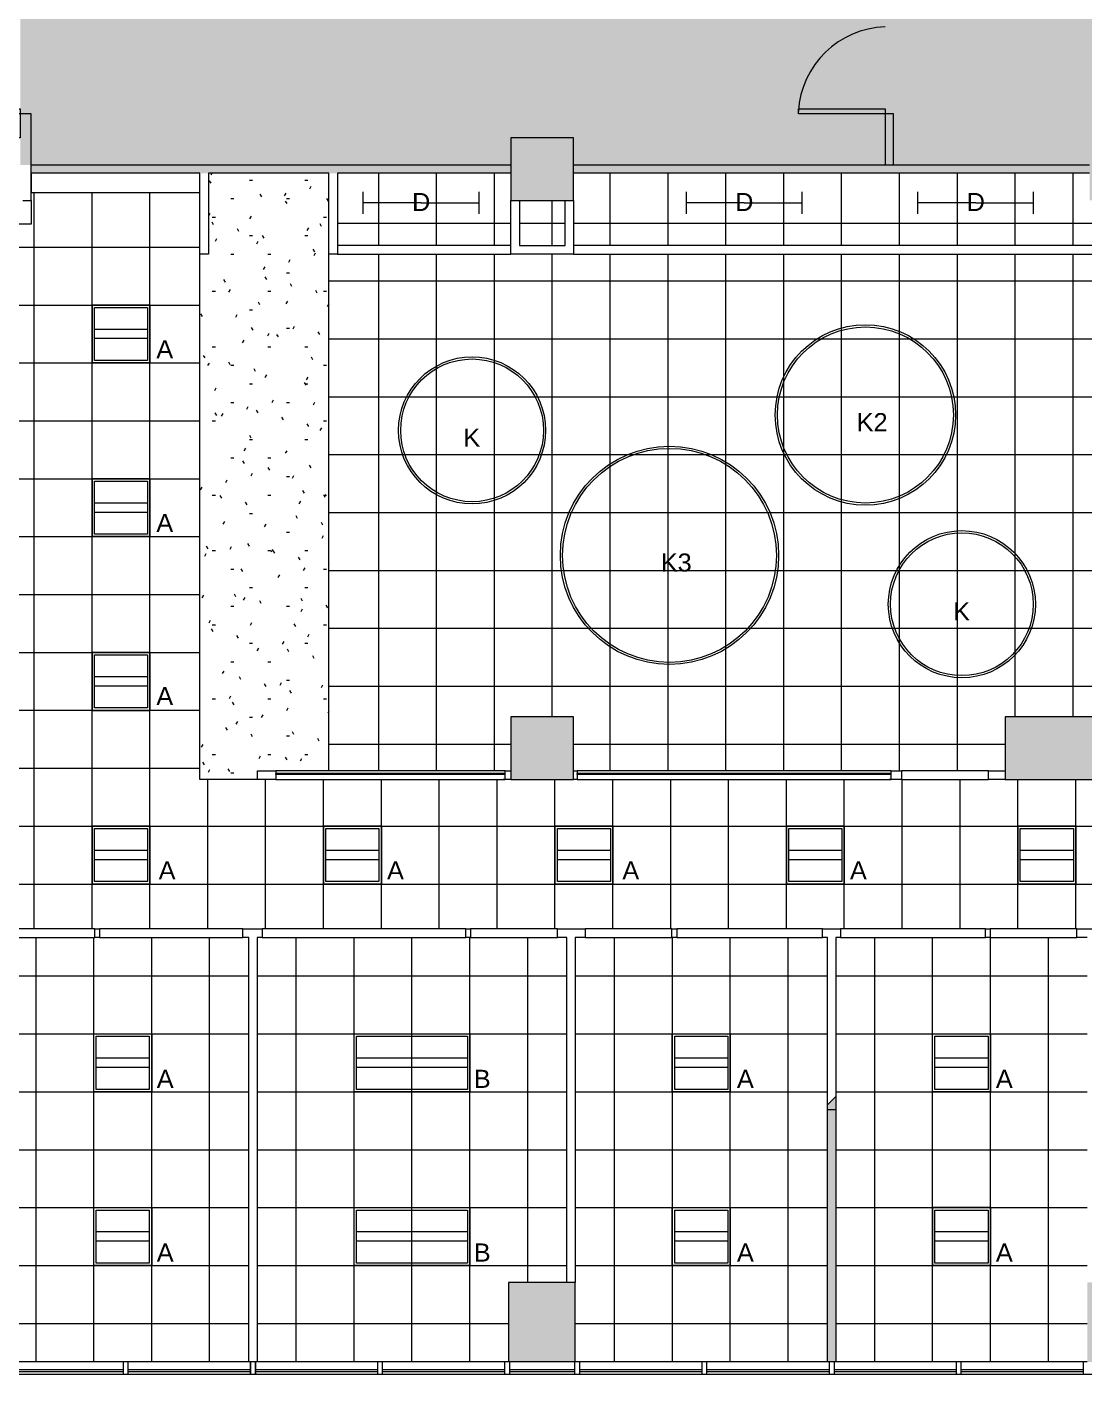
# Model space of a CAD drawing. Header units: inches. Extents: x -1086 to 2773, y -541 to 533.
# Drawn here: x 399 to 838, y -541 to 17 of the extents above; entities that cross this region are included whole.
import ezdxf

# ---------------------------------------------------------------- set-up
doc = ezdxf.new("R2010")
doc.units = ezdxf.units.IN
doc.header["$MEASUREMENT"] = 0
for name, color, linetype, lineweight in [('A-CLNG', 13, 'Continuous', 9), ('A-CLNG-PATT', 13, 'Continuous', 9), ('A-DETL-GENF', 92, 'Continuous', 9), ('A-DETL-MBND', 5, 'Continuous', 9), ('A-GLAZ', 151, 'Continuous', 9), ('A-GLAZ-EXST', 7, 'Continuous', 9), ('A-WALL-PATT', 111, 'Continuous', 13), ('Bb-col', 7, 'Continuous', 9), ('Bb-cor', 7, 'Continuous', 9), ('Bb-dmiz', 7, 'Continuous', 9), ('BB-Wall', 7, 'Continuous', 9), ('CAD background - for revit_dwg _2_', 8, 'Continuous', 9), ('E-LITE-EQPM', 33, 'Continuous', 9), ('E-LITE-EQPM-IDEN', 33, 'Continuous', 9), ('G-ANNO-TEXT', 231, 'Continuous', 9), ('I-WALL', 2, 'Continuous', 13), ('Mullion', 7, 'Continuous', 9), ('Q-CASE', 31, 'Continuous', 9)]:
    doc.layers.add(name, color=color, linetype=linetype, lineweight=lineweight)
doc.styles.add('Arial', font='arial.ttf', dxfattribs={"height": 7.5})

# ---------------------------------------------------------------- blocks, each defined once
blk = doc.blocks.new('CAD background - for revit_dwg _2_-1679633-Reflected Ceiling Plan')
at = {"lineweight": 9}
h = blk.add_hatch(color=256, dxfattribs=at)
h.paths.add_polyline_path([(1945.84, 5), (1953.5, 5), (1953.5, 38), (1925.5, 38), (1925.5, 5), (1929, 5)], flags=0)
h.paths.add_polyline_path([(1709.63, 5), (1713.13, 5), (1713.13, 38), (1685.5, 38), (1685.5, 5), (1709.56, 5)], flags=0)
h.paths.add_polyline_path([(245.5, 5), (273.5, 5), (273.5, 38), (245.5, 38)], flags=0)
h.paths.add_polyline_path([(485.5, 5), (513.5, 5), (513.5, 38), (485.5, 38)], flags=0)
h.paths.add_polyline_path([(1469.75, 5), (1473.25, 5), (1473.25, 38), (1445.5, 38), (1445.5, 5), (1469.56, 5)], flags=0)
h.paths.add_polyline_path([(2166, 5), (2194, 5), (2194, 33), (2166, 33), (2166, 23.5)], flags=0)
h.paths.add_polyline_path([(725.5, 5), (753.5, 5), (753.5, 38), (725.5, 38)], flags=0)
h.paths.add_polyline_path([(1233.5, 5), (1233.5, 38), (1205.5, 38), (1205.5, 5), (1230, 5)], flags=0)
h.paths.add_polyline_path([(965.5, 5), (993.5, 5), (993.5, 38), (965.5, 38), (965.5, 31.17)], flags=0)
h.paths.add_polyline_path([(751.5, 245), (751.5, 250), (755, 250), (755, 275.5), (726.5, 275.5), (726.5, 245)], flags=0)
h.paths.add_polyline_path([(38, 245.5), (38, 273.5), (5, 273.5), (5, 245.5)], flags=0)
h.paths.add_polyline_path([(2161, 245.5), (2194, 245.5), (2194, 273.5), (2161, 273.5), (2161, 257.78)], flags=0)
h.paths.add_polyline_path([(1945.84, 246.5), (1952.5, 246.5), (1952.5, 272.5), (1891.5, 272.5), (1891.5, 246.5), (1920.75, 246.5)], flags=0)
h.paths.add_polyline_path([(1469, 246.5), (1472.5, 246.5), (1472.5, 272.5), (1446.5, 272.5), (1446.5, 246.5), (1448.25, 246.5)], flags=0)
h.paths.add_polyline_path([(1712.5, 246.5), (1712.5, 272.5), (1686.5, 272.5), (1686.5, 246.5), (1704.75, 246.5)], flags=0)
h.paths.add_polyline_path([(1224.75, 246.5), (1232.5, 246.5), (1232.5, 272.25), (1208.75, 272.25), (1208.75, 246.5)], flags=0)
h.paths.add_polyline_path([(486.5, 246.5), (512.5, 246.5), (512.5, 272.5), (486.5, 272.5)], flags=0)
h.paths.add_polyline_path([(1017.56, 250), (1022, 250), (1022, 272.5), (970, 272.5), (970, 250)], flags=0)
h.paths.add_polyline_path([(2194, 485.5), (2194, 513.5), (2161, 513.5), (2161, 485.5)], flags=0)
h.paths.add_polyline_path([(38, 485.5), (38, 513.5), (5, 513.5), (5, 485.5)], flags=0)
h.paths.add_polyline_path([(730, 486.5), (752.5, 486.5), (752.5, 512.5), (726.5, 512.5), (726.5, 486.5)], flags=0)
h.paths.add_polyline_path([(1686.5, 486.5), (1712.5, 486.5), (1712.5, 512.5), (1686.5, 512.5), (1686.5, 495.61)], flags=0)
h.paths.add_polyline_path([(246.5, 486.5), (272.5, 486.5), (272.5, 512.5), (246.5, 512.5)], flags=0)
h.paths.add_polyline_path([(1942.56, 486.5), (1952.5, 486.5), (1952.5, 512.5), (1926.5, 512.5), (1926.5, 486.5)], flags=0)
h.paths.add_polyline_path([(1472.5, 486.5), (1476.77, 486.5), (1476.77, 512.5), (1450.77, 512.5), (1450.77, 486.5), (1457.39, 486.5)], flags=0)
h.paths.add_polyline_path([(486.5, 486.5), (512.5, 486.5), (512.5, 512.5), (486.5, 512.5)], flags=0)
h.paths.add_polyline_path([(38, 725.5), (38, 753.5), (5, 753.5), (5, 725.5)], flags=0)
h.paths.add_polyline_path([(2161, 725.5), (2194, 725.5), (2194, 753.5), (2161, 753.5), (2161, 726.5)], flags=0)
h.paths.add_polyline_path([(752.5, 726.5), (752.5, 752.5), (726.5, 752.5), (726.5, 726.5)], flags=0)
h.paths.add_polyline_path([(1952.5, 726.5), (1952.5, 752.5), (1926.5, 752.5), (1926.5, 726.5)], flags=0)
h.paths.add_polyline_path([(1450.77, 726.5), (1476.77, 726.5), (1476.77, 752.5), (1450.77, 752.5)], flags=0)
h.paths.add_polyline_path([(1686.5, 726.5), (1712.5, 726.5), (1712.5, 752.5), (1686.5, 752.5)], flags=0)
h.paths.add_polyline_path([(272.5, 726.5), (272.5, 752.5), (246.5, 752.5), (246.5, 726.5)], flags=0)
h.paths.add_polyline_path([(512.5, 726.5), (512.5, 752.5), (486.5, 752.5), (486.5, 726.5)], flags=0)
h.paths.add_polyline_path([(2161, 965.5), (2194, 965.5), (2194, 993.5), (2161, 993.5), (2161, 988)], flags=0)
h.paths.add_polyline_path([(5, 965.5), (38, 965.5), (38, 993.5), (5, 993.5)], flags=0)
h.paths.add_polyline_path([(752.5, 966.5), (752.5, 992.5), (728.81, 992.5), (728.81, 966.5)], flags=0)
h.paths.add_polyline_path([(1206.5, 966.5), (1232.5, 966.5), (1232.5, 992.5), (1206.5, 992.5), (1206.5, 977.34)], flags=0)
h.paths.add_polyline_path([(246.5, 966.5), (272.5, 966.5), (272.5, 992.5), (246.5, 992.5)], flags=0)
h.paths.add_polyline_path([(1952.5, 966.5), (1952.5, 992.5), (1926.5, 992.5), (1926.5, 966.5)], flags=0)
h.paths.add_polyline_path([(1686.5, 966.5), (1712.5, 966.5), (1712.5, 992.5), (1686.5, 992.5), (1686.5, 988)], flags=0)
h.paths.add_polyline_path([(1472.5, 966.5), (1472.5, 992.5), (1446.5, 992.5), (1446.5, 966.5), (1450.77, 966.5)], flags=0)
h.paths.add_polyline_path([(992.5, 966.5), (992.5, 992.5), (966.5, 992.5), (966.5, 966.5)], flags=0)
h.paths.add_polyline_path([(512.5, 966.5), (512.5, 992.5), (486.5, 992.5), (486.5, 966.5)], flags=0)
at = {"layer": 'A-GLAZ-EXST'}
for p, q in [((1475, 1.87), (1525.75, 1.87)), ((1475, 1.12), (1525.75, 1.12)), ((1527.75, 1.87), (1578.5, 1.87)), ((1527.75, 1.12), (1578.5, 1.12)), ((1580.5, 1.87), (1631.25, 1.87)), ((1580.5, 1.12), (1631.25, 1.12)), ((1633.25, 1.87), (1684, 1.87)), ((1633.25, 1.12), (1684, 1.12)), ((1686, 1.87), (1713, 1.87)), ((1686, 1.12), (1713, 1.12)), ((1715, 1.87), (1765.75, 1.87)), ((1715, 1.12), (1765.75, 1.12)), ((1767.75, 1.87), (1818.5, 1.87)), ((1767.75, 1.12), (1818.5, 1.12)), ((1820.5, 1.87), (1871.25, 1.87)), ((1820.5, 1.12), (1871.25, 1.12)), ((1873.25, 1.87), (1924, 1.87)), ((1873.25, 1.12), (1924, 1.12))]:
    blk.add_line(p, q, dxfattribs=at)
at = {"layer": 'Bb-col'}
blk.add_line((1713.13, 5), (1685.5, 5), dxfattribs=at)
at = {"layer": 'Bb-col', "flags": 128}
blk.add_lwpolyline([(1712.5, 501.25), (1712.5, 512.5), (1686.5, 512.5), (1686.5, 501.25)], dxfattribs=at)
at = {"layer": 'Bb-cor'}
blk.add_line((1713.13, 5), (1685.5, 5), dxfattribs=at)
at = {"layer": 'Bb-cor', "flags": 128}
blk.add_lwpolyline([(0, 1074.22), (0, 0), (2199, 0), (2199, 1074.22)], dxfattribs=at)
at = {"layer": 'Bb-dmiz', "flags": 128}
blk.add_lwpolyline([(1487.5, 501.25), (1487.5, 522.42), (1483, 522.42), (1446.12, 522.42), (1446.12, 524.42), (1483, 524.42), (1483, 522.42), (1483, 512.5), (1472.5, 512.5)], dxfattribs=at)
at = {"layer": 'BB-Wall', "flags": 128}
blk.add_lwpolyline([(1845.23, 501.25), (1845.23, 522.42), (1841.73, 522.42), (1805.73, 522.42), (1805.73, 524.42), (1841.73, 524.42), (1841.73, 522.42), (1841.73, 501.25)], dxfattribs=at)
at = {"layer": 'BB-Wall'}
blk.add_arc((1842.76, 521.34), 37.09, 91.5994, 176.7867, dxfattribs=at)
at = {"layer": 'Mullion'}
for p, q in [((1525.75, 0), (1525.75, 5)), ((1527.75, 0), (1527.75, 5)), ((1578.5, 0), (1578.5, 5)), ((1578.5, 5), (1578.5, 0)), ((1580.5, 0), (1580.5, 5)), ((1580.5, 5), (1580.5, 0)), ((1631.25, 0), (1631.25, 5)), ((1633.25, 0), (1633.25, 5)), ((1684, 0), (1684, 5)), ((1686, 0), (1686, 5)), ((1713, 0), (1713, 5)), ((1715, 0), (1715, 5)), ((1765.75, 0), (1765.75, 5)), ((1767.75, 0), (1767.75, 5)), ((1818.5, 5), (1818.5, 0)), ((1820.5, 5), (1820.5, 0)), ((1871.25, 0), (1871.25, 5)), ((1873.25, 0), (1873.25, 5)), ((1924, 0), (1924, 5))]:
    blk.add_line(p, q, dxfattribs=at)
blk = doc.blocks.new('Rectangular Ceiling Light - Recessed - New 2_x2_ - BASKET-1724026-Reflected Ceiling Plan')
at = {"layer": 'E-LITE-EQPM', "lineweight": 20}
for p, q in [((-12.74, -14.34), (-12.74, 9.66)), ((-12.74, 9.66), (11.26, 9.66)), ((-11.74, -13.34), (-11.74, 8.66)), ((-11.74, 8.66), (10.26, 8.66)), ((10.26, 8.66), (10.26, -13.34)), ((11.26, 9.66), (11.26, -14.34)), ((10.26, -0.42), (-11.74, -0.42)), ((10.26, -4.26), (-11.74, -4.26)), ((11.26, -14.34), (-12.74, -14.34)), ((10.26, -13.34), (-11.74, -13.34))]:
    blk.add_line(p, q, dxfattribs=at)
blk = doc.blocks.new('Rectangular Ceiling Light - Recessed - New 2_x2_ - BASKET-1723450-Reflected Ceiling Plan')
at = {"layer": 'E-LITE-EQPM', "lineweight": 20}
for p, q in [((-12.74, -14.34), (-12.74, 9.66)), ((-12.74, 9.66), (11.26, 9.66)), ((-11.74, -13.34), (-11.74, 8.66)), ((-11.74, 8.66), (10.26, 8.66)), ((10.26, 8.66), (10.26, -13.34)), ((11.26, 9.66), (11.26, -14.34)), ((10.26, -0.42), (-11.74, -0.42)), ((10.26, -4.26), (-11.74, -4.26)), ((11.26, -14.34), (-12.74, -14.34)), ((10.26, -13.34), (-11.74, -13.34))]:
    blk.add_line(p, q, dxfattribs=at)
blk = doc.blocks.new('Rectangular Ceiling Light - Recessed - New 2_x4_ - BASKET-1724521-Reflected Ceiling Plan')
at = {"layer": 'E-LITE-EQPM', "lineweight": 20}
for p, q in [((-24.74, -14.34), (-24.74, 9.66)), ((-24.74, 9.66), (23.26, 9.66)), ((-23.74, -13.34), (-23.74, 8.66)), ((-23.74, 8.66), (22.26, 8.66)), ((22.26, 8.66), (22.26, -13.34)), ((23.26, 9.66), (23.26, -14.34)), ((22.26, -0.42), (-23.74, -0.42)), ((22.26, -4.26), (-23.74, -4.26)), ((23.26, -14.34), (-24.74, -14.34)), ((22.26, -13.34), (-23.74, -13.34))]:
    blk.add_line(p, q, dxfattribs=at)
blk = doc.blocks.new('Strip Light - 4_-1278936-Reflected Ceiling Plan')
at = {"layer": 'E-LITE-EQPM', "lineweight": 20}
for p, q in [((-24, -4.5), (-24, 4.5)), ((0, 0), (-24, 0)), ((0, 0), (24, 0)), ((24, -4.5), (24, 4.5))]:
    blk.add_line(p, q, dxfattribs=at)
blk = doc.blocks.new('Fixed Glass - Adjustable Sill - Instance-1746209-Reflected Ceiling Plan')
at = {"layer": 'A-GLAZ', "color": 250, "lineweight": 20}
for p, q in [((-66.6, 1.75), (-65.85, 1.75)), ((63.6, 1.75), (62.85, 1.75))]:
    blk.add_line(p, q, dxfattribs=at)
at = {"layer": 'A-GLAZ'}
for p, q in [((-66.6, -0.25), (-66.6, -0.75)), ((-66.6, -0.25), (63.6, -0.25)), ((-66.6, -0.75), (63.6, -0.75)), ((63.6, -0.25), (63.6, -0.75))]:
    blk.add_line(p, q, dxfattribs=at)
blk = doc.blocks.new('Fixed Glass - Adjustable Sill - Instance-1746265-Reflected Ceiling Plan')
at = {"layer": 'A-GLAZ', "color": 250, "lineweight": 20}
for p, q in [((-49.06, 1.75), (-48.31, 1.75)), ((46.06, 1.75), (45.31, 1.75))]:
    blk.add_line(p, q, dxfattribs=at)
at = {"layer": 'A-GLAZ'}
for p, q in [((-49.06, -0.25), (-49.06, -0.75)), ((-49.06, -0.25), (46.06, -0.25)), ((-49.06, -0.75), (46.06, -0.75)), ((46.06, -0.25), (46.06, -0.75))]:
    blk.add_line(p, q, dxfattribs=at)
blk = doc.blocks.new('Counter Top _No Backsplash_ - Standard Counter Top-1765774-Reflected Ceiling Plan')
at = {"layer": 'Q-CASE', "lineweight": 13}
for p, q in [((-47.26, 0), (-47.26, -8)), ((-47.26, -8), (22.74, -8))]:
    blk.add_line(p, q, dxfattribs=at)

msp = doc.modelspace()

# ---------------------------------------------------------------- hatches: boundary and pattern name
at = {"layer": 'A-CLNG-PATT', "lineweight": 13}
h = msp.add_hatch(dxfattribs=at)
h.set_pattern_fill('FP_22', color=256, style=0, pattern_type=2)
h.set_pattern_definition([(0, (306.29, -193.888), (0, -24), []), (270, (306.29, -193.888), (-24, -1e-15), [])])
h.paths.add_polyline_path([(-120.96, -356.51), (948.04, -356.51), (948.04, -70.76), (888.04, -70.76), (888.04, -294.51), (471.04, -294.51), (471.04, -51.26), (401.04, -51.26), (401.04, -64.33), (368.06, -64.33), (368.06, -115.89), (386.04, -115.89), (386.04, -294.51), (284.91, -294.51), (284.91, -203.51), (146.04, -203.51), (146.04, -263.51), (223.16, -263.51), (223.16, -294.51), (-331.46, -294.51), (-331.46, -356.51), (-123.2, -356.51)], flags=0)
h.paths.add_polyline_path([(18.29, -337.89), (18.29, -313.89), (42.29, -313.89), (42.29, -337.89)], flags=0)
h.paths.add_polyline_path([(-149.71, -337.89), (-173.71, -337.89), (-173.71, -313.89), (-149.71, -313.89)], flags=0)
h.paths.add_polyline_path([(-269.71, -337.89), (-269.71, -313.89), (-245.71, -313.89), (-245.71, -337.89)], flags=0)
h.paths.add_polyline_path([(714.29, -337.89), (714.29, -313.89), (738.29, -313.89), (738.29, -337.89), (717.21, -337.89)], flags=0)
h.paths.add_polyline_path([(642.29, -337.89), (618.29, -337.89), (618.29, -313.89), (642.29, -313.89), (642.29, -332.15)], flags=0)
h.paths.add_polyline_path([(-77.71, -337.89), (-77.71, -313.89), (-53.71, -313.89), (-53.71, -337.89)], flags=0)
h.paths.add_polyline_path([(114.29, -337.89), (114.29, -313.89), (138.29, -313.89), (138.29, -337.89)], flags=0)
h.paths.add_polyline_path([(450.29, -337.89), (426.29, -337.89), (426.29, -313.89), (450.29, -313.89), (450.29, -334.74)], flags=0)
h.paths.add_polyline_path([(522.29, -337.89), (522.29, -313.89), (546.29, -313.89), (546.29, -337.89)], flags=0)
h.paths.add_polyline_path([(234.29, -337.89), (234.29, -313.89), (258.29, -313.89), (258.29, -337.89)], flags=0)
h.paths.add_polyline_path([(330.29, -337.89), (330.29, -313.89), (354.29, -313.89), (354.29, -337.89)], flags=0)
h.paths.add_polyline_path([(810.29, -337.89), (810.29, -313.89), (834.29, -313.89), (834.29, -337.89)], flags=0)
h.paths.add_polyline_path([(219.62, -291.01), (219.66, -291.01), (219.66, -267.01), (149.54, -267.01), (149.54, -291.01), (219.04, -291.01)], flags=0)
h.paths.add_polyline_path([(866.04, -291.01), (884.54, -291.01), (884.54, -272.01), (866.04, -272.01)], flags=0)
h.paths.add_polyline_path([(866.04, -268.51), (884.54, -268.48), (884.54, -163.48), (860.54, -163.48), (860.54, -268.48), (866.04, -268.48)], flags=0)
h.paths.add_polyline_path([(432.87, -265.89), (426.29, -265.89), (426.29, -241.89), (450.29, -241.89), (450.29, -265.89)], flags=0)
h.paths.add_polyline_path([(930.29, -241.89), (906.29, -241.89), (906.29, -217.89), (930.29, -217.89)], flags=0)
h.paths.add_polyline_path([(258.29, -241.89), (234.29, -241.89), (234.29, -217.89), (258.29, -217.89)], flags=0)
h.paths.add_polyline_path([(186.29, -241.89), (162.29, -241.89), (162.29, -217.89), (186.29, -217.89)], flags=0)
h.paths.add_polyline_path([(432.87, -193.89), (426.29, -193.89), (426.29, -169.89), (450.29, -169.89), (450.29, -193.89)], flags=0)
h.paths.add_polyline_path([(866.04, -159.98), (884.54, -159.98), (884.54, -54.51), (860.54, -54.51), (860.54, -159.98)], flags=0)
h.paths.add_polyline_path([(930.29, -145.89), (906.29, -145.89), (906.29, -121.89), (930.29, -121.89)], flags=0)
h.paths.add_polyline_path([(432.87, -121.89), (426.29, -121.89), (426.29, -97.89), (450.29, -97.89), (450.29, -121.89), (435.44, -121.89)], flags=0)
h.paths.add_polyline_path([(935.3, -67.26), (948.04, -67.26), (948.04, -43.26), (888.04, -43.26), (888.04, -67.26), (930.46, -67.26)], flags=0)
h.paths.add_polyline_path([(369.09, -60.83), (397.54, -60.83), (397.54, -54.51), (368.06, -54.51), (368.06, -60.83)], flags=0)
h.paths.add_polyline_path([(866.04, -51.01), (884.54, -51.01), (884.54, -43.26), (866.04, -43.26)], flags=0)
h = msp.add_hatch(dxfattribs=at)
h.set_pattern_fill('FP_21', color=256, style=0, pattern_type=2)
h.set_pattern_definition([(0, (0, 0), (30.72, 7.68), [1.267, -21.773, 1.267, -21.773, -122.88]), (0, (0, 0), (30.72, 7.68), [-46.08, 1.267, -44.813, 1.267, -21.773, -53.76]), (0, (0, 0), (30.72, 7.68), [-115.2, 1.267, -14.093, 1.267, -37.133]), (120, (11.52, 3.84), (-22.01108, 22.7643), [1.267, -21.773, 1.267, -21.773, -122.88]), (120, (11.52, 3.84), (-22.01108, 22.7643), [-46.08, 1.267, -44.813, 1.267, -21.773, -53.76]), (120, (11.52, 3.84), (-22.01108, 22.7643), [-115.2, 1.267, -14.093, 1.267, -37.133]), (240, (15.36, 19.2), (-8.70892, -30.4443), [1.267, -21.773, 1.267, -21.773, -122.88]), (240, (15.36, 19.2), (-8.70892, -30.4443), [-46.08, 1.267, -44.813, 1.267, -21.773, -53.76]), (240, (15.36, 19.2), (-8.70892, -30.4443), [-115.2, 1.267, -14.093, 1.267, -37.133])])
h.paths.add_polyline_path([(474.54, -294.51), (494.89, -294.51), (494.89, -291.01), (524.54, -291.01), (524.54, -43.26), (474.54, -43.26), (474.54, -76.76), (471.04, -76.76), (471.04, -294.51)], flags=0)
h = msp.add_hatch(dxfattribs=at)
h.set_pattern_fill('FP_20', color=256, style=0, pattern_type=2)
h.set_pattern_definition([(90, (689.18, -159.888), (24, -1e-15), []), (0, (689.18, -159.888), (0, -24), [])])
h.paths.add_polyline_path([(642.29, -291.01), (805.04, -291.01), (805.04, -268.51), (857.04, -268.48), (857.04, -76.76), (524.54, -76.76), (524.54, -291.01), (600.04, -291.01), (600.04, -268.51), (626.04, -268.51), (626.04, -291.01), (627.49, -291.01)], flags=0)
h.paths.add_polyline_path([(857.04, -73.26), (857.04, -54.51), (840.04, -54.51), (840.04, -43.26), (626.04, -43.26), (626.04, -73.26), (856.89, -73.26)], flags=0)
h.paths.add_polyline_path([(622.54, -73.26), (622.54, -54.51), (603.54, -54.51), (603.54, -73.26)], flags=0)
h.paths.add_polyline_path([(581.29, -73.26), (600.04, -73.26), (600.04, -43.26), (528.04, -43.26), (528.04, -73.26), (575.04, -73.26)], flags=0)
h = msp.add_hatch(dxfattribs=at)
h.set_pattern_fill('FP_6', color=256, style=0, pattern_type=2)
h.set_pattern_definition([(90, (451.04, -448.013), (24, -1e-15), []), (0, (451.04, -448.013), (0, -24), [])])
h.paths.add_polyline_path([(488.78, -536.01), (491.29, -536.01), (491.29, -360.01), (386.79, -360.01), (386.79, -536.01), (432.87, -536.01)], flags=0)
h = msp.add_hatch(dxfattribs=at)
h.set_pattern_fill('FP_14', color=256, style=0, pattern_type=2)
h.set_pattern_definition([(90, (558.977, -448.013), (24, -1e-15), []), (0, (558.977, -448.013), (0, -24), [])])
h.paths.add_polyline_path([(593.47, -536.01), (599.04, -536.01), (599.04, -503.01), (623.16, -503.01), (623.16, -360.01), (494.79, -360.01), (494.79, -536.01), (575.04, -536.01)], flags=0)
h = msp.add_hatch(dxfattribs=at)
h.set_pattern_fill('FP_7', color=256, style=0, pattern_type=2)
h.set_pattern_definition([(90, (690.977, -448.013), (24, -1e-15), []), (0, (690.977, -448.013), (0, -24), [])])
h.paths.add_polyline_path([(627.04, -536.01), (731.29, -536.01), (731.29, -360.01), (626.66, -360.01), (626.66, -536.01)], flags=0)
h = msp.add_hatch(dxfattribs=at)
h.set_pattern_fill('FP_8', color=256, style=0, pattern_type=2)
h.set_pattern_definition([(90, (798.915, -448.013), (24, -1e-15), []), (0, (798.915, -448.013), (0, -24), [])])
h.paths.add_polyline_path([(774.91, -536.01), (839.04, -536.01), (839.04, -360.01), (734.79, -360.01), (734.79, -536.01)], flags=0)
h.paths.add_polyline_path([(783.51, -496.01), (774.91, -496.01), (774.91, -472.01), (798.91, -472.01), (798.91, -496.01), (790.32, -496.01)], flags=0)
at = {"layer": 'A-DETL-GENF'}
h = msp.add_hatch(color=9, dxfattribs=at)
h.paths.add_polyline_path([(-812.96, -536.01), (-600.96, -536.01), (-600.96, -503.01), (-572.96, -503.01), (-572.96, -536.01), (-468.71, -536.01), (-468.71, -231.26), (-359.96, -231.26), (-359.96, -28.51), (-333.96, -28.51), (-333.96, -51.01), (-295.15, -51.01), (-295.15, -7.01), (-291.15, -7.01), (-291.15, 64.99), (-295.15, 64.99), (-295.15, 211.8), (-291.15, 211.8), (-291.15, 247.8), (-295.15, 247.8), (-295.15, 349.8), (-291.15, 349.8), (-291.15, 354.11), (-541.65, 354.11), (-541.65, 415.99), (-417.65, 415.99), (-417.65, 449.99), (-357.65, 449.99), (-357.65, 451.49), (-333.96, 451.49), (-333.96, 425.49), (-357.65, 425.49), (-357.65, 415.99), (-291.15, 415.99), (-291.15, 455.99), (-205.15, 455.99), (-205.15, 415.99), (299.31, 415.99), (299.31, 425.49), (360.04, 425.49), (360.04, 451.49), (386.04, 451.49), (386.04, 425.49), (389.31, 425.49), (389.31, 446.99), (449.31, 446.99), (449.31, 320.99), (364.31, 320.99), (364.31, 211.49), (390.31, 211.49), (390.31, 185.49), (364.31, 185.49), (364.31, 39.49), (396.54, 39.49), (396.54, -39.76), (600.04, -39.76), (600.04, -28.51), (626.04, -28.51), (626.04, -39.76), (840.04, -39.76), (840.04, -28.51), (866.04, -28.51), (866.04, -39.76), (1074.54, -39.76), (1074.54, -27.51), (1107.54, -27.51), (1107.54, 184.49), (1074.54, 184.49), (1074.54, 212.49), (1107.54, 212.49), (1107.54, 424.49), (1074.54, 424.49), (1074.54, 452.49), (1107.54, 452.49), (1107.54, 533.21), (-1081.46, 533.21), (-1081.46, 452.49), (-1048.46, 452.49), (-1048.46, 424.49), (-1081.46, 424.49), (-1081.46, 212.49), (-1048.46, 212.49), (-1048.46, 184.49), (-1081.46, 184.49), (-1081.46, -27.51), (-1048.46, -27.51), (-1048.46, -55.51), (-1081.46, -55.51), (-1081.46, -267.51), (-1048.46, -267.51), (-1048.46, -295.51), (-1081.46, -295.51), (-1081.46, -536.01), (-840.96, -536.01), (-840.96, -503.01), (-812.96, -503.01)], flags=0)
h.paths.add_polyline_path([(-573.96, -294.51), (-599.96, -294.51), (-599.96, -268.51), (-573.96, -268.51), (-573.96, -283.61)], flags=0)
h.paths.add_polyline_path([(-813.96, -54.51), (-839.96, -54.51), (-839.96, -28.51), (-813.96, -28.51)], flags=0)
h.paths.add_polyline_path([(-573.96, -54.51), (-599.96, -54.51), (-599.96, -28.51), (-573.96, -28.51)], flags=0)
h.paths.add_polyline_path([(288.41, -53.89), (291.81, -53.89), (291.81, 354.11), (185.88, 354.11), (185.88, 343.11), (250.94, 343.11), (250.94, 302.05), (124.88, 302.05), (124.88, 354.11), (-191.12, 354.11), (-191.12, -53.89), (112.88, -53.89), (112.88, -41.89), (85.12, -41.89), (85.12, 8.11), (224.88, 8.11), (224.88, -49.89), (193.88, -49.89), (193.88, -41.89), (166.88, -41.89), (166.88, -53.89), (283.54, -53.89)], flags=0)
h.paths.add_polyline_path([(-359.96, 185.49), (-359.96, 211.49), (-333.96, 211.49), (-333.96, 185.49)], flags=0)
h.paths.add_polyline_path([(626.04, 185.49), (600.04, 185.49), (600.04, 211.49), (626.04, 211.49)], flags=0)
h.paths.add_polyline_path([(-839.96, 185.49), (-839.96, 211.49), (-813.96, 211.49), (-813.96, 185.49)], flags=0)
h.paths.add_polyline_path([(866.04, 185.49), (840.04, 185.49), (840.04, 211.49), (866.04, 211.49)], flags=0)
h.paths.add_polyline_path([(-573.96, 185.49), (-599.96, 185.49), (-599.96, 211.49), (-573.96, 211.49)], flags=0)
h.paths.add_polyline_path([(866.04, 425.49), (840.04, 425.49), (840.04, 451.49), (866.04, 451.49), (866.04, 446.99)], flags=0)
h.paths.add_polyline_path([(626.04, 425.49), (600.04, 425.49), (600.04, 451.49), (626.04, 451.49), (626.04, 446.99)], flags=0)
h.paths.add_polyline_path([(-93.96, 425.49), (-119.96, 425.49), (-119.96, 451.49), (-93.96, 451.49), (-93.96, 446.99)], flags=0)
h.paths.add_polyline_path([(146.04, 425.49), (120.04, 425.49), (120.04, 451.49), (146.04, 451.49), (146.04, 434.75)], flags=0)
h.paths.add_polyline_path([(-839.96, 425.49), (-839.96, 451.49), (-813.96, 451.49), (-813.96, 425.49)], flags=0)
h.paths.add_polyline_path([(-599.96, 425.49), (-599.96, 451.49), (-573.96, 451.49), (-573.96, 425.49)], flags=0)
at = {"layer": 'A-WALL-PATT'}
for points in [[(401.04, -43.26), (600.04, -43.26), (600.04, -39.76), (401.04, -39.76)], [(840.04, -43.26), (840.04, -39.76), (626.04, -39.76), (626.04, -43.26), (839.15, -43.26)], [(734.79, -536.01), (734.79, -425.91), (731.29, -429.41), (731.29, -536.01)]]:
    msp.add_hatch(color=8, dxfattribs=at).paths.add_polyline_path(points, flags=0)

# ---------------------------------------------------------------- linework, layer by layer
at = {"layer": 'A-CLNG', "lineweight": 13}
for p, q in [((401.04, -54.51), (401.04, -43.26)), ((600.04, -43.26), (600.04, -54.51)), ((626.04, -54.51), (626.04, -43.26)), ((603.54, -54.51), (622.54, -54.51)), ((471.04, -294.51), (471.04, -76.76)), ((524.54, -291.01), (524.54, -76.76)), ((450.29, -97.89), (426.29, -97.89)), ((426.29, -97.89), (426.29, -121.89)), ((450.29, -121.89), (450.29, -97.89)), ((426.29, -121.89), (450.29, -121.89)), ((450.29, -169.89), (426.29, -169.89)), ((426.29, -169.89), (426.29, -193.89)), ((450.29, -193.89), (450.29, -169.89)), ((426.29, -193.89), (450.29, -193.89)), ((450.29, -241.89), (426.29, -241.89)), ((426.29, -241.89), (426.29, -265.89)), ((450.29, -265.89), (450.29, -241.89)), ((426.29, -265.89), (450.29, -265.89)), ((626.04, -268.51), (600.04, -268.51)), ((600.04, -268.51), (600.04, -291.01)), ((626.04, -291.01), (626.04, -268.51)), ((857.04, -268.51), (805.04, -268.51)), ((805.04, -268.51), (805.04, -291.01)), ((494.89, -294.51), (471.04, -294.51)), ((600.04, -294.51), (626.04, -294.51)), ((805.04, -294.51), (866.04, -294.51)), ((450.29, -313.89), (426.29, -313.89)), ((426.29, -313.89), (426.29, -337.89)), ((450.29, -337.89), (450.29, -313.89)), ((546.29, -313.89), (522.29, -313.89)), ((522.29, -313.89), (522.29, -337.89)), ((546.29, -337.89), (546.29, -313.89)), ((642.29, -313.89), (618.29, -313.89)), ((618.29, -313.89), (618.29, -337.89)), ((642.29, -337.89), (642.29, -313.89)), ((738.29, -313.89), (714.29, -313.89)), ((714.29, -313.89), (714.29, -337.89)), ((738.29, -337.89), (738.29, -313.89)), ((834.29, -313.89), (810.29, -313.89)), ((810.29, -313.89), (810.29, -337.89)), ((834.29, -337.89), (834.29, -313.89)), ((426.29, -337.89), (450.29, -337.89)), ((522.29, -337.89), (546.29, -337.89)), ((618.29, -337.89), (642.29, -337.89)), ((714.29, -337.89), (738.29, -337.89)), ((810.29, -337.89), (834.29, -337.89)), ((798.91, -472.01), (774.91, -472.01)), ((774.91, -472.01), (774.91, -496.01)), ((798.91, -496.01), (798.91, -472.01)), ((774.91, -496.01), (798.91, -496.01)), ((623.16, -503.01), (599.04, -503.01)), ((599.04, -503.01), (599.04, -536.01)), ((626.66, -536.01), (626.66, -503.01)), ((491.29, -536.01), (386.79, -536.01)), ((599.04, -536.01), (494.79, -536.01)), ((731.29, -536.01), (626.66, -536.01)), ((839.04, -536.01), (734.79, -536.01))]:
    msp.add_line(p, q, dxfattribs=at)
at = {"layer": 'A-DETL-MBND'}
for centre, radius in [((747.05, -143.44), 37.4), ((747.05, -143.44), 36.5), ((583.92, -149.83), 30.5), ((583.92, -149.83), 29.6), ((665.79, -201.64), 45.25), ((665.79, -201.64), 44.35), ((787.05, -221.9), 30.5), ((787.05, -221.9), 29.6)]:
    msp.add_circle(centre, radius, dxfattribs=at)
at = {"layer": 'I-WALL', "color": 250, "lineweight": 20}
for p, q in [((401.04, -43.26), (401.04, -39.76)), ((401.04, -39.76), (600.04, -39.76)), ((471.04, -43.26), (401.04, -43.26)), ((471.04, -76.76), (471.04, -43.26)), ((524.54, -43.26), (474.54, -43.26)), ((474.54, -43.26), (474.54, -76.76)), ((524.54, -76.76), (524.54, -43.26)), ((600.04, -43.26), (528.04, -43.26)), ((528.04, -43.26), (528.04, -76.76)), ((600.04, -39.76), (600.04, -43.26)), ((626.04, -43.26), (626.04, -39.76)), ((626.04, -39.76), (840.04, -39.76)), ((840.04, -43.26), (626.04, -43.26)), ((397.54, -54.51), (401.04, -54.51)), ((401.04, -54.51), (401.04, -64.33)), ((600.04, -76.76), (600.04, -54.51)), ((600.04, -54.51), (603.54, -54.51)), ((603.54, -54.51), (603.54, -73.26)), ((622.54, -73.26), (622.54, -54.51)), ((622.54, -54.51), (626.04, -54.51)), ((626.04, -54.51), (626.04, -76.76)), ((401.04, -64.33), (368.06, -64.33)), ((474.54, -76.76), (471.04, -76.76)), ((528.04, -76.76), (524.54, -76.76)), ((626.04, -76.76), (600.04, -76.76)), ((603.54, -73.26), (622.54, -73.26)), ((494.89, -291.01), (502.46, -291.01)), ((494.89, -294.51), (494.89, -291.01)), ((502.46, -294.51), (494.89, -294.51)), ((502.46, -291.01), (502.46, -292.01)), ((502.46, -292.51), (502.46, -294.51)), ((597.58, -291.01), (600.04, -291.01)), ((597.58, -292.01), (597.58, -291.01)), ((597.58, -294.51), (597.58, -292.51)), ((600.04, -294.51), (597.58, -294.51)), ((600.04, -291.01), (600.04, -294.51)), ((626.04, -294.51), (626.04, -291.01)), ((626.04, -291.01), (627.49, -291.01)), ((627.49, -294.51), (626.04, -294.51)), ((627.49, -291.01), (627.49, -292.01)), ((627.49, -292.51), (627.49, -294.51)), ((757.69, -292.01), (757.69, -291.01)), ((757.69, -291.01), (762.04, -291.01)), ((757.69, -294.51), (757.69, -292.51)), ((762.04, -294.51), (757.69, -294.51)), ((762.04, -291.01), (762.04, -294.51)), ((798.04, -294.51), (798.04, -291.01)), ((798.04, -291.01), (805.04, -291.01)), ((805.04, -294.51), (798.04, -294.51)), ((805.04, -291.01), (805.04, -294.51)), ((427.39, -356.51), (429.39, -356.51)), ((427.39, -360.01), (427.39, -356.51)), ((429.39, -356.51), (429.39, -360.01)), ((488.78, -356.51), (496.79, -356.51)), ((488.78, -360.01), (488.78, -356.51)), ((496.79, -356.51), (496.79, -360.01)), ((581.29, -360.01), (581.29, -356.51)), ((581.29, -356.51), (583.29, -356.51)), ((583.29, -356.51), (583.29, -360.01)), ((619.29, -360.01), (619.29, -356.51)), ((619.29, -356.51), (630.79, -356.51)), ((630.79, -356.51), (630.79, -360.01)), ((666.79, -360.01), (666.79, -356.51)), ((666.79, -356.51), (668.79, -356.51)), ((668.79, -356.51), (668.79, -360.01)), ((729.24, -360.01), (729.24, -356.51)), ((729.24, -356.51), (736.74, -356.51)), ((736.74, -356.51), (736.74, -360.01)), ((796.79, -360.01), (796.79, -356.51)), ((796.79, -356.51), (798.79, -356.51)), ((798.79, -356.51), (798.79, -360.01)), ((834.79, -360.01), (834.79, -356.51)), ((834.79, -356.51), (846.79, -356.51)), ((429.39, -360.01), (427.39, -360.01)), ((491.29, -360.01), (488.78, -360.01)), ((491.29, -536.01), (491.29, -360.01)), ((496.79, -360.01), (494.79, -360.01)), ((494.79, -360.01), (494.79, -536.01)), ((583.29, -360.01), (581.29, -360.01)), ((623.16, -360.01), (619.29, -360.01)), ((623.16, -503.01), (623.16, -360.01)), ((630.79, -360.01), (626.66, -360.01)), ((626.66, -360.01), (626.66, -503.01)), ((668.79, -360.01), (666.79, -360.01)), ((731.29, -360.01), (729.24, -360.01)), ((731.29, -536.01), (731.29, -360.01)), ((736.74, -360.01), (734.79, -360.01)), ((734.79, -360.01), (734.79, -536.01)), ((798.79, -360.01), (796.79, -360.01)), ((839.04, -360.01), (834.79, -360.01)), ((731.29, -429.41), (734.79, -425.91)), ((734.79, -431.51), (731.29, -431.51)), ((626.66, -503.01), (623.16, -503.01)), ((494.79, -536.01), (491.29, -536.01)), ((734.79, -536.01), (731.29, -536.01))]:
    msp.add_line(p, q, dxfattribs=at)
at = {"layer": 'I-WALL'}
for p, q in [((600.04, -73.26), (528.04, -73.26)), ((528.04, -76.76), (600.04, -76.76)), ((842.04, -73.26), (626.04, -73.26)), ((626.04, -76.76), (842.04, -76.76)), ((597.58, -291.01), (502.46, -291.01)), ((502.46, -294.51), (597.58, -294.51)), ((757.69, -291.01), (627.49, -291.01)), ((627.49, -294.51), (757.69, -294.51)), ((798.04, -291.01), (762.04, -291.01)), ((762.04, -294.51), (798.04, -294.51)), ((427.39, -356.51), (391.39, -356.51)), ((488.78, -356.51), (429.39, -356.51)), ((581.29, -356.51), (496.79, -356.51)), ((619.29, -356.51), (583.29, -356.51)), ((666.79, -356.51), (630.79, -356.51)), ((729.24, -356.51), (668.79, -356.51)), ((796.79, -356.51), (736.74, -356.51)), ((834.79, -356.51), (798.79, -356.51)), ((391.39, -360.01), (427.39, -360.01)), ((429.39, -360.01), (488.78, -360.01)), ((496.79, -360.01), (581.29, -360.01)), ((583.29, -360.01), (619.29, -360.01)), ((630.79, -360.01), (666.79, -360.01)), ((668.79, -360.01), (729.24, -360.01)), ((736.74, -360.01), (796.79, -360.01)), ((798.79, -360.01), (834.79, -360.01))]:
    msp.add_line(p, q, dxfattribs=at)

# ---------------------------------------------------------------- block references
at = {"layer": 'A-GLAZ', "lineweight": 13, "rotation": 180}
for name, p in [('Fixed Glass - Adjustable Sill - Instance-1746265-Reflected Ceiling Plan', (548.52, -292.76)), ('Fixed Glass - Adjustable Sill - Instance-1746209-Reflected Ceiling Plan', (691.09, -292.76))]:
    msp.add_blockref(name, p, dxfattribs=at)
at = {"layer": 'CAD background - for revit_dwg _2_', "color": 7}
msp.add_blockref('CAD background - for revit_dwg _2_-1679633-Reflected Ceiling Plan', (-1086.46, -541.01), dxfattribs=at)
at = {"layer": 'E-LITE-EQPM', "lineweight": 20}
for name, p in [('Strip Light - 4_-1278936-Reflected Ceiling Plan', (562.79, -55.51)), ('Strip Light - 4_-1278936-Reflected Ceiling Plan', (696.79, -55.51)), ('Strip Light - 4_-1278936-Reflected Ceiling Plan', (792.79, -55.51)), ('Rectangular Ceiling Light - Recessed - New 2_x2_ - BASKET-1723450-Reflected Ceiling Plan', (439.03, -107.55)), ('Rectangular Ceiling Light - Recessed - New 2_x2_ - BASKET-1723450-Reflected Ceiling Plan', (439.03, -179.55)), ('Rectangular Ceiling Light - Recessed - New 2_x2_ - BASKET-1723450-Reflected Ceiling Plan', (439.03, -251.55)), ('Rectangular Ceiling Light - Recessed - New 2_x2_ - BASKET-1723450-Reflected Ceiling Plan', (439.03, -323.55)), ('Rectangular Ceiling Light - Recessed - New 2_x2_ - BASKET-1723450-Reflected Ceiling Plan', (535.03, -323.55)), ('Rectangular Ceiling Light - Recessed - New 2_x2_ - BASKET-1723450-Reflected Ceiling Plan', (631.03, -323.55)), ('Rectangular Ceiling Light - Recessed - New 2_x2_ - BASKET-1723450-Reflected Ceiling Plan', (727.03, -323.55)), ('Rectangular Ceiling Light - Recessed - New 2_x2_ - BASKET-1723450-Reflected Ceiling Plan', (823.03, -323.55)), ('Rectangular Ceiling Light - Recessed - New 2_x2_ - BASKET-1724026-Reflected Ceiling Plan', (439.78, -409.67)), ('Rectangular Ceiling Light - Recessed - New 2_x4_ - BASKET-1724521-Reflected Ceiling Plan', (559.71, -409.67)), ('Rectangular Ceiling Light - Recessed - New 2_x2_ - BASKET-1724026-Reflected Ceiling Plan', (679.71, -409.67)), ('Rectangular Ceiling Light - Recessed - New 2_x2_ - BASKET-1724026-Reflected Ceiling Plan', (787.65, -409.67)), ('Rectangular Ceiling Light - Recessed - New 2_x2_ - BASKET-1724026-Reflected Ceiling Plan', (439.78, -481.67)), ('Rectangular Ceiling Light - Recessed - New 2_x4_ - BASKET-1724521-Reflected Ceiling Plan', (559.71, -481.67)), ('Rectangular Ceiling Light - Recessed - New 2_x2_ - BASKET-1724026-Reflected Ceiling Plan', (679.71, -481.67)), ('Rectangular Ceiling Light - Recessed - New 2_x2_ - BASKET-1723450-Reflected Ceiling Plan', (787.65, -481.67))]:
    msp.add_blockref(name, p, dxfattribs=at)
at = {"layer": 'Q-CASE', "lineweight": 13}
msp.add_blockref('Counter Top _No Backsplash_ - Standard Counter Top-1765774-Reflected Ceiling Plan', (448.3, -43.26), dxfattribs=at)

# ---------------------------------------------------------------- texts
at = {"layer": 'E-LITE-EQPM-IDEN', "char_height": 7.5, "attachment_point": 2, "line_spacing_factor": 0.941778, "style": 'Arial'}
for s, insert, width in [('D', (562.82, -51.4), 8.9987), ('D', (696.82, -51.4), 8.9987), ('D', (792.82, -51.4), 8.9987), ('A', (456.46, -112.46), 8.3559), ('A', (456.46, -184.46), 8.3559), ('A', (456.46, -256.23), 8.3559), ('A', (457.42, -328.46), 8.3559), ('A', (552.14, -328.46), 8.3559), ('A', (649.74, -328.46), 8.3559), ('A', (744.14, -328.46), 8.3559), ('A', (456.64, -414.88), 8.3559), ('B', (588.13, -414.88), 8.3559), ('A', (697.27, -414.88), 8.3559), ('A', (804.66, -414.88), 8.3559), ('A', (456.64, -486.88), 8.3559), ('B', (588.13, -486.88), 8.3559), ('A', (697.27, -486.88), 8.3559), ('A', (804.66, -486.88), 8.3559)]:
    msp.add_mtext(s, dxfattribs=dict(at, insert=insert, width=width))
at = {"layer": 'G-ANNO-TEXT', "color": 7, "char_height": 7.5, "attachment_point": 1, "style": 'Arial'}
for s, insert, width in [('K2', (743.44, -142.67), 16.059), ('K', (580.31, -149.06), 8.787), ('K3', (662.19, -200.86), 16.059), ('K', (783.45, -221.13), 8.787)]:
    msp.add_mtext(s, dxfattribs=dict(at, insert=insert, width=width))

doc.saveas('drawing.dxf')
